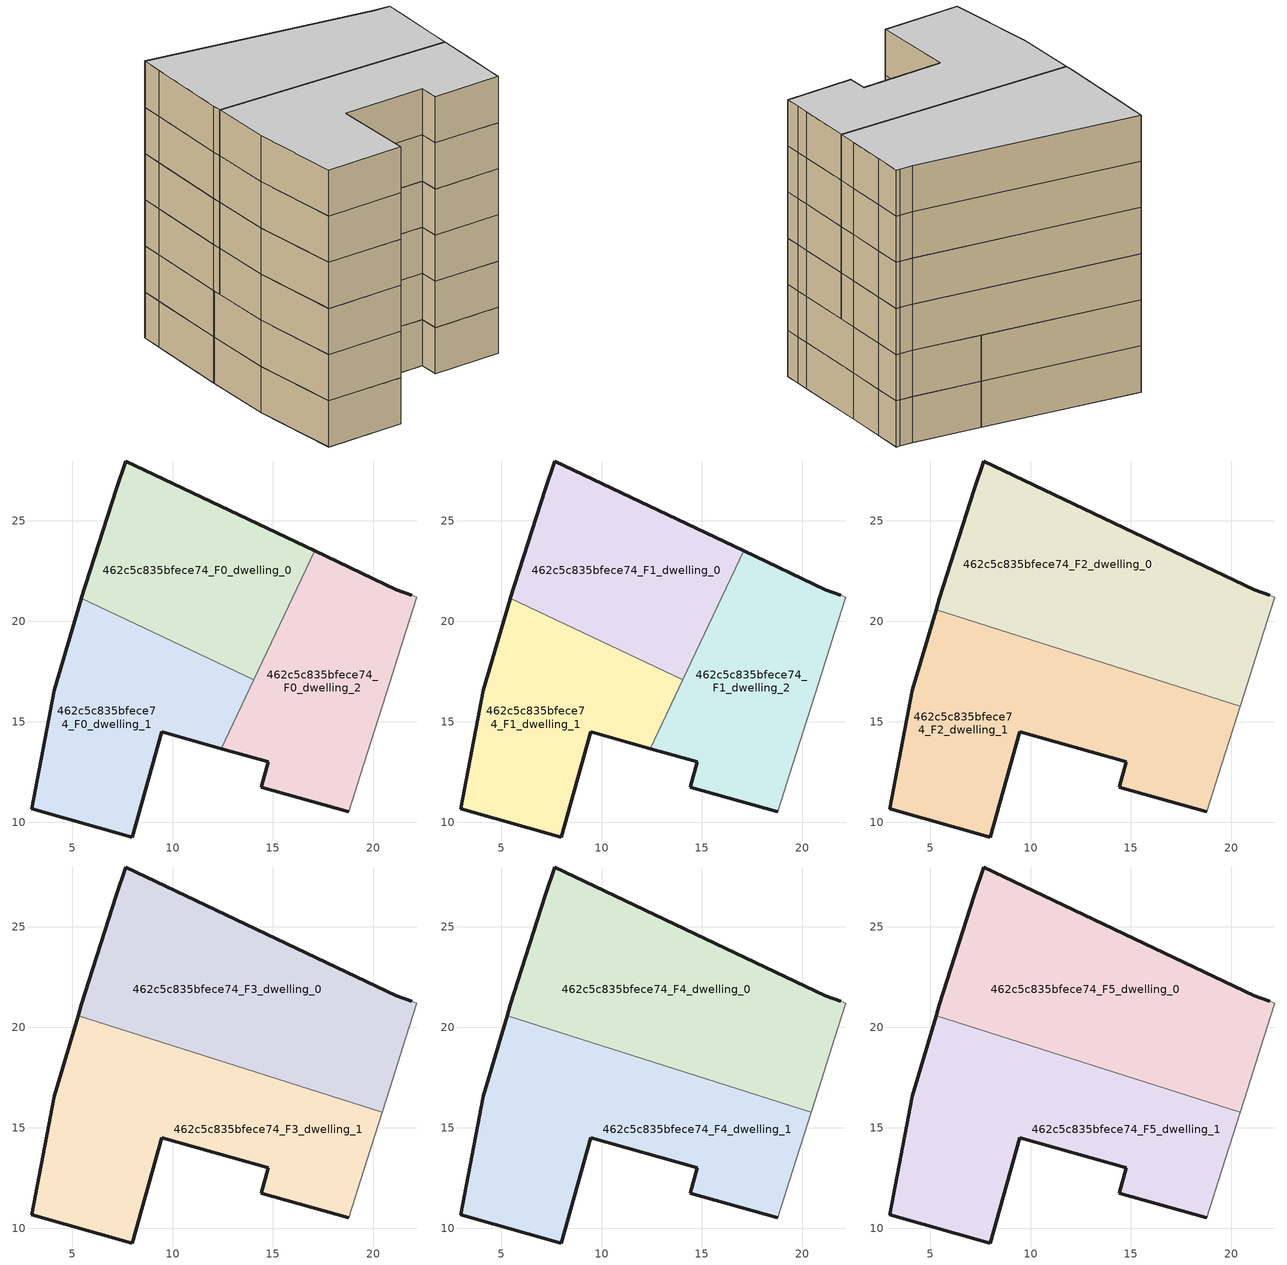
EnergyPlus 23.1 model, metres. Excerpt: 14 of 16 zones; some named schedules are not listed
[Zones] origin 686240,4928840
462c5c835bfece74_F0_dwelling_0
 floor ground (EU_floor_Construction): 14.03,17.09 17.08,23.51 7.66,27.99 7.21,26.58 5.46,21.15 z0
 wall outside (EU_wall_Construction): 5.46,21.15 7.21,26.58 7.66,27.99 17.08,23.51 z0:3
 wall to 462c5c835bfece74_F0_dwelling_1 (EU_wall_Construction): 14.03,17.09 5.46,21.15 z0:3
 wall to 462c5c835bfece74_F0_dwelling_2 (EU_wall_Construction): 17.08,23.51 14.03,17.09 z0:3
462c5c835bfece74_F0_dwelling_1
 floor ground (EU_floor_Construction): 12.41,13.67 14.03,17.09 5.46,21.15 5.46,21.14 4.1,16.57 2.99,10.68 7.99,9.27 9.46,14.51 z0
 wall outside (EU_wall_Construction): 12.41,13.67 9.46,14.51 7.99,9.27 2.99,10.68 4.1,16.57 5.46,21.14 5.46,21.15 z0:3
 wall to 462c5c835bfece74_F0_dwelling_2 (EU_wall_Construction): 14.03,17.09 12.41,13.67 z0:3
462c5c835bfece74_F0_dwelling_2
 floor ground (EU_floor_Construction): 19.1,11.55 19.35,12.35 20.81,16.96 21.62,19.5 22.16,21.21 21.91,21.31 21.14,21.59 17.08,23.51 12.41,13.67 14.76,13.01 14.41,11.75 18.77,10.52 z0
 wall outside (EU_wall_Construction): 17.08,23.51 21.14,21.59 21.91,21.31 / 18.77,10.52 14.41,11.75 14.76,13.01 12.41,13.67 z0:3
 wall adiabatic (EU_wall_Construction): 21.91,21.31 22.16,21.21 21.62,19.5 20.81,16.96 19.35,12.35 19.1,11.55 18.77,10.52 z0:3
462c5c835bfece74_F1_dwelling_0
 floor to 462c5c835bfece74_F0_dwelling_0 (EU_floor_Construction): 14.03,17.09 17.08,23.51 7.66,27.99 7.21,26.58 5.46,21.15 z3
 wall outside (EU_wall_Construction): 5.46,21.15 7.21,26.58 7.66,27.99 17.08,23.51 z3:6
 wall to 462c5c835bfece74_F1_dwelling_1 (EU_wall_Construction): 14.03,17.09 5.46,21.15 z3:6
 wall to 462c5c835bfece74_F1_dwelling_2 (EU_wall_Construction): 17.08,23.51 14.03,17.09 z3:6
462c5c835bfece74_F1_dwelling_1
 floor to 462c5c835bfece74_F0_dwelling_1 (EU_floor_Construction): 12.41,13.67 14.03,17.09 5.46,21.15 5.46,21.14 4.1,16.57 2.99,10.68 7.99,9.27 9.46,14.51 z3
 wall outside (EU_wall_Construction): 12.41,13.67 9.46,14.51 7.99,9.27 2.99,10.68 4.1,16.57 5.46,21.14 5.46,21.15 z3:6
 wall to 462c5c835bfece74_F1_dwelling_2 (EU_wall_Construction): 14.03,17.09 12.41,13.67 z3:6
462c5c835bfece74_F1_dwelling_2
 floor to 462c5c835bfece74_F0_dwelling_2 (EU_floor_Construction): 19.1,11.55 19.35,12.35 20.81,16.96 21.62,19.5 22.16,21.21 21.91,21.31 21.14,21.59 17.08,23.51 12.41,13.67 14.76,13.01 14.41,11.75 18.77,10.52 z3
 wall outside (EU_wall_Construction): 17.08,23.51 21.14,21.59 21.91,21.31 / 18.77,10.52 14.41,11.75 14.76,13.01 12.41,13.67 z3:6
 wall adiabatic (EU_wall_Construction): 21.91,21.31 22.16,21.21 21.62,19.5 20.81,16.96 19.35,12.35 19.1,11.55 18.77,10.52 z3:6
462c5c835bfece74_F2_dwelling_0
 floor to 462c5c835bfece74_F1_dwelling_0 (EU_floor_Construction): 14.33,17.72 17.08,23.51 7.66,27.99 7.21,26.58 5.47,21.15 9.44,19.27 z6
 floor to 462c5c835bfece74_F1_dwelling_1 (EU_floor_Construction): 9.44,19.27 5.47,21.15 5.46,21.14 5.29,20.58 z6
 floor to 462c5c835bfece74_F1_dwelling_2 (EU_floor_Construction): 20.44,15.78 20.81,16.96 21.62,19.5 22.16,21.21 21.91,21.31 21.14,21.59 17.08,23.51 14.33,17.72 z6
 wall outside (EU_wall_Construction): 5.3,20.58 5.46,21.14 7.21,26.58 7.66,27.99 21.14,21.59 21.91,21.31 z6:9
 wall adiabatic (EU_wall_Construction): 21.91,21.31 22.16,21.21 21.62,19.5 20.81,16.96 20.44,15.78 z6:9
 wall to 462c5c835bfece74_F2_dwelling_1 (EU_wall_Construction): 20.44,15.78 5.29,20.58 z6:9
462c5c835bfece74_F2_dwelling_1
 floor to 462c5c835bfece74_F1_dwelling_0 (EU_floor_Construction): 14.03,17.09 14.33,17.72 9.44,19.27 z6
 floor to 462c5c835bfece74_F1_dwelling_1 (EU_floor_Construction): 12.41,13.67 14.03,17.09 9.44,19.27 5.3,20.58 4.1,16.57 2.99,10.68 7.99,9.27 9.46,14.51 z6
 floor to 462c5c835bfece74_F1_dwelling_2 (EU_floor_Construction): 18.77,10.52 19.1,11.55 19.35,12.35 20.44,15.78 14.33,17.72 14.03,17.09 14.76,13.01 14.41,11.75 z6; 14.76,13.01 14.03,17.09 12.41,13.67 z6
 wall outside (EU_wall_Construction): 18.77,10.52 14.41,11.75 14.76,13.01 9.46,14.51 7.99,9.27 2.99,10.68 4.1,16.57 5.3,20.58 z6:9
 wall adiabatic (EU_wall_Construction): 20.44,15.78 19.35,12.35 19.1,11.55 18.77,10.52 z6:9
462c5c835bfece74_F3_dwelling_0
 floor to 462c5c835bfece74_F2_dwelling_0 (EU_floor_Construction): 20.44,15.78 20.81,16.96 21.62,19.5 22.16,21.21 21.91,21.31 21.14,21.59 7.66,27.99 7.21,26.58 5.46,21.14 5.29,20.58 z9
 wall outside (EU_wall_Construction): 5.3,20.58 5.46,21.14 7.21,26.58 7.66,27.99 21.14,21.59 21.91,21.31 z9:12
 wall adiabatic (EU_wall_Construction): 21.91,21.31 22.16,21.21 21.62,19.5 20.81,16.96 20.44,15.78 z9:12
 wall to 462c5c835bfece74_F3_dwelling_1 (EU_wall_Construction): 20.44,15.78 5.29,20.58 z9:12
462c5c835bfece74_F3_dwelling_1
 floor to 462c5c835bfece74_F2_dwelling_1 (EU_floor_Construction): 18.77,10.52 19.1,11.55 19.35,12.35 20.44,15.78 5.29,20.58 4.1,16.57 2.99,10.68 7.99,9.27 9.46,14.51 14.76,13.01 14.41,11.75 z9
 wall outside (EU_wall_Construction): 18.77,10.52 14.41,11.75 14.76,13.01 9.46,14.51 7.99,9.27 2.99,10.68 4.1,16.57 5.3,20.58 z9:12
 wall adiabatic (EU_wall_Construction): 20.44,15.78 19.35,12.35 19.1,11.55 18.77,10.52 z9:12
462c5c835bfece74_F4_dwelling_0
 floor to 462c5c835bfece74_F3_dwelling_0 (EU_floor_Construction): 20.44,15.78 20.81,16.96 21.62,19.5 22.16,21.21 21.91,21.31 21.14,21.59 7.66,27.99 7.21,26.58 5.46,21.14 5.29,20.58 z12
 wall outside (EU_wall_Construction): 5.3,20.58 5.46,21.14 7.21,26.58 7.66,27.99 21.14,21.59 21.91,21.31 z12:15
 wall adiabatic (EU_wall_Construction): 21.91,21.31 22.16,21.21 21.62,19.5 20.81,16.96 20.44,15.78 z12:15
 wall to 462c5c835bfece74_F4_dwelling_1 (EU_wall_Construction): 20.44,15.78 5.29,20.58 z12:15
462c5c835bfece74_F4_dwelling_1
 floor to 462c5c835bfece74_F3_dwelling_1 (EU_floor_Construction): 18.77,10.52 19.1,11.55 19.35,12.35 20.44,15.78 5.29,20.58 4.1,16.57 2.99,10.68 7.99,9.27 9.46,14.51 14.76,13.01 14.41,11.75 z12
 wall outside (EU_wall_Construction): 18.77,10.52 14.41,11.75 14.76,13.01 9.46,14.51 7.99,9.27 2.99,10.68 4.1,16.57 5.3,20.58 z12:15
 wall adiabatic (EU_wall_Construction): 20.44,15.78 19.35,12.35 19.1,11.55 18.77,10.52 z12:15
462c5c835bfece74_F5_dwelling_0
 floor to 462c5c835bfece74_F4_dwelling_0 (EU_floor_Construction): 20.44,15.78 20.81,16.96 21.62,19.5 22.16,21.21 21.91,21.31 21.14,21.59 7.66,27.99 7.21,26.58 5.46,21.14 5.29,20.58 z15
 wall outside (EU_wall_Construction): 5.3,20.58 5.46,21.14 7.21,26.58 7.66,27.99 21.14,21.59 21.91,21.31 z15:18
 wall adiabatic (EU_wall_Construction): 21.91,21.31 22.16,21.21 21.62,19.5 20.81,16.96 20.44,15.78 z15:18
 wall to 462c5c835bfece74_F5_dwelling_1 (EU_wall_Construction): 20.44,15.78 5.29,20.58 z15:18
 ceiling to 462c5c835bfece74_F6_dwelling_0 (EU_floor_Construction): 21.14,21.59 21.91,21.31 22.16,21.21 21.62,19.5 20.81,16.96 20.44,15.78 5.29,20.58 5.46,21.14 7.21,26.58 7.66,27.99 z18
462c5c835bfece74_F5_dwelling_1
 floor to 462c5c835bfece74_F4_dwelling_1 (EU_floor_Construction): 18.77,10.52 19.1,11.55 19.35,12.35 20.44,15.78 5.29,20.58 4.1,16.57 2.99,10.68 7.99,9.27 9.46,14.51 14.76,13.01 14.41,11.75 z15
 wall outside (EU_wall_Construction): 18.77,10.52 14.41,11.75 14.76,13.01 9.46,14.51 7.99,9.27 2.99,10.68 4.1,16.57 5.3,20.58 z15:18
 wall adiabatic (EU_wall_Construction): 20.44,15.78 19.35,12.35 19.1,11.55 18.77,10.52 z15:18
 ceiling to 462c5c835bfece74_F6_dwelling_1 (EU_floor_Construction): 20.44,15.78 19.35,12.35 19.1,11.55 18.77,10.52 14.41,11.75 14.76,13.01 9.46,14.51 7.99,9.27 2.99,10.68 4.1,16.57 5.29,20.58 z18
[Building]
EU S2 Campaign: North Axis=0; Terrain=City; Solar Distribution=FullExterior
[Site:Location]
Bologna: Latitude=44.5; Longitude=11.25; Time Zone=1; Elevation=37
[SizingPeriod:WeatherFileDays]
AnnualSizingPeriod: Begin Month=1; Begin Day of Month=1; End Month=12; End Day of Month=31; Day of Week for Start Day=Monday; Use Weather File Daylight Saving Period=No; Use Weather File Rain and Snow Indicators=No
[MATERIAL]
EU_InternalMass_Material: Roughness=MediumRough; Thickness=0.1; Conductivity=1; Density=1800; Specific Heat=900; Thermal Absorptance=0.9; Solar Absorptance=0.7; Visible Absorptance=0.7
[MATERIAL:NOMASS] Roughness=MediumRough; Thermal Absorptance=0.9; Solar Absorptance=0.7; Visible Absorptance=0.7
Name | Thermal Resistance
EU_wall_NoMass | 0.905828
EU_floor_NoMass | 0.67114
[CONSTRUCTION]
EU_wall_Construction: EU_wall_NoMass
EU_floor_Construction: EU_floor_NoMass
EU_InternalMass_Construction: EU_InternalMass_Material
[ZONE] Type=1; Multiplier=1; Ceiling Height=autocalculate; Floor Area=autocalculate; Part of Total Floor Area=Yes
Name | Volume
462c5c835bfece74_F0_dwelling_0; 462c5c835bfece74_F0_dwelling_1 | 212.485
462c5c835bfece74_F1_dwelling_0; 462c5c835bfece74_F1_dwelling_1 | 212.486
462c5c835bfece74_F2_dwelling_0 | 318.732
462c5c835bfece74_F3_dwelling_0; 462c5c835bfece74_F4_dwelling_0; 462c5c835bfece74_F5_dwelling_0 | 318.74
462c5c835bfece74_F2_dwelling_1 | 318.731
462c5c835bfece74_F3_dwelling_1; 462c5c835bfece74_F4_dwelling_1; 462c5c835bfece74_F5_dwelling_1 | 318.735
462c5c835bfece74_F0_dwelling_2 | 212.496
462c5c835bfece74_F1_dwelling_2 | 212.497
[INTERNALMASS] Construction=EU_InternalMass_Construction
Name | Zone or ZoneList | Surface Area
462c5c835bfece74_F0_dwelling_0_EU_InternalMass | 462c5c835bfece74_F0_dwelling_0 | 70.8316
462c5c835bfece74_F0_dwelling_1_EU_InternalMass | 462c5c835bfece74_F0_dwelling_1 | 70.829
462c5c835bfece74_F0_dwelling_2_EU_InternalMass | 462c5c835bfece74_F0_dwelling_2 | 70.8322
462c5c835bfece74_F1_dwelling_0_EU_InternalMass | 462c5c835bfece74_F1_dwelling_0 | 70.8316
462c5c835bfece74_F1_dwelling_1_EU_InternalMass | 462c5c835bfece74_F1_dwelling_1 | 70.829
462c5c835bfece74_F1_dwelling_2_EU_InternalMass | 462c5c835bfece74_F1_dwelling_2 | 70.8322
462c5c835bfece74_F2_dwelling_0_EU_InternalMass | 462c5c835bfece74_F2_dwelling_0 | 106.247
462c5c835bfece74_F2_dwelling_1_EU_InternalMass | 462c5c835bfece74_F2_dwelling_1 | 106.245
462c5c835bfece74_F3_dwelling_0_EU_InternalMass | 462c5c835bfece74_F3_dwelling_0 | 106.247
462c5c835bfece74_F3_dwelling_1_EU_InternalMass | 462c5c835bfece74_F3_dwelling_1 | 106.245
462c5c835bfece74_F4_dwelling_0_EU_InternalMass | 462c5c835bfece74_F4_dwelling_0 | 106.247
462c5c835bfece74_F4_dwelling_1_EU_InternalMass | 462c5c835bfece74_F4_dwelling_1 | 106.245
462c5c835bfece74_F5_dwelling_0_EU_InternalMass | 462c5c835bfece74_F5_dwelling_0 | 106.247
462c5c835bfece74_F5_dwelling_1_EU_InternalMass | 462c5c835bfece74_F5_dwelling_1 | 106.245
[OTHEREQUIPMENT] Fuel Type=Electricity; Design Level Calculation Method=Watts/Area; Power per Zone Floor Area=1; Fraction Latent=0; Fraction Radiant=0; Fraction Lost=0; Carbon Dioxide Generation Rate=0; EndUse Subcategory=EU_Step8_InternalGains
Name | Zone or ZoneList or Space or SpaceList | Schedule
EU_Step8_InternalGain_462c5c835bfece74_F0_dwelling_0_f000 | 462c5c835bfece74_F0_dwelling_0 | EU_Step8_GainSchedule_462c5c835bfece74_F0_dwelling_0_f000
EU_Step8_InternalGain_462c5c835bfece74_F0_dwelling_1_f000 | 462c5c835bfece74_F0_dwelling_1 | EU_Step8_GainSchedule_462c5c835bfece74_F0_dwelling_1_f000
EU_Step8_InternalGain_462c5c835bfece74_F0_dwelling_2_f000 | 462c5c835bfece74_F0_dwelling_2 | EU_Step8_GainSchedule_462c5c835bfece74_F0_dwelling_2_f000
EU_Step8_InternalGain_462c5c835bfece74_F1_dwelling_0_f000 | 462c5c835bfece74_F1_dwelling_0 | EU_Step8_GainSchedule_462c5c835bfece74_F1_dwelling_0_f000
EU_Step8_InternalGain_462c5c835bfece74_F1_dwelling_1_f000 | 462c5c835bfece74_F1_dwelling_1 | EU_Step8_GainSchedule_462c5c835bfece74_F1_dwelling_1_f000
EU_Step8_InternalGain_462c5c835bfece74_F1_dwelling_2_f000 | 462c5c835bfece74_F1_dwelling_2 | EU_Step8_GainSchedule_462c5c835bfece74_F1_dwelling_2_f000
EU_Step8_InternalGain_462c5c835bfece74_F2_dwelling_0_f000 | 462c5c835bfece74_F2_dwelling_0 | EU_Step8_GainSchedule_462c5c835bfece74_F2_dwelling_0_f000
EU_Step8_InternalGain_462c5c835bfece74_F2_dwelling_1_f000 | 462c5c835bfece74_F2_dwelling_1 | EU_Step8_GainSchedule_462c5c835bfece74_F2_dwelling_1_f000
EU_Step8_InternalGain_462c5c835bfece74_F3_dwelling_0_f000 | 462c5c835bfece74_F3_dwelling_0 | EU_Step8_GainSchedule_462c5c835bfece74_F3_dwelling_0_f000
EU_Step8_InternalGain_462c5c835bfece74_F3_dwelling_1_f000 | 462c5c835bfece74_F3_dwelling_1 | EU_Step8_GainSchedule_462c5c835bfece74_F3_dwelling_1_f000
EU_Step8_InternalGain_462c5c835bfece74_F4_dwelling_0_f000 | 462c5c835bfece74_F4_dwelling_0 | EU_Step8_GainSchedule_462c5c835bfece74_F4_dwelling_0_f000
EU_Step8_InternalGain_462c5c835bfece74_F4_dwelling_1_f000 | 462c5c835bfece74_F4_dwelling_1 | EU_Step8_GainSchedule_462c5c835bfece74_F4_dwelling_1_f000
EU_Step8_InternalGain_462c5c835bfece74_F5_dwelling_0_f000 | 462c5c835bfece74_F5_dwelling_0 | EU_Step8_GainSchedule_462c5c835bfece74_F5_dwelling_0_f000
EU_Step8_InternalGain_462c5c835bfece74_F5_dwelling_1_f000 | 462c5c835bfece74_F5_dwelling_1 | EU_Step8_GainSchedule_462c5c835bfece74_F5_dwelling_1_f000
[ZONEVENTILATION:DESIGNFLOWRATE] Schedule=EU_AlwaysOn; Design Flow Rate Calculation Method=AirChanges/Hour; Air Changes per Hour=0.73129; Ventilation Type=Natural; Fan Pressure Rise=0; Fan Total Efficiency=1; Constant Term Coefficient=1; Temperature Term Coefficient=0; Velocity Term Coefficient=0; Velocity Squared Term Coefficient=0; Minimum Indoor Temperature=-100; Maximum Indoor Temperature=100; Delta Temperature=-100; Minimum Outdoor Temperature=-100; Maximum Outdoor Temperature=100; Maximum Wind Speed=40
Name | Zone or ZoneList or Space or SpaceList
EU_ConstantAir_462c5c835bfece74_F0_dwelling_0 | 462c5c835bfece74_F0_dwelling_0
EU_ConstantAir_462c5c835bfece74_F0_dwelling_1 | 462c5c835bfece74_F0_dwelling_1
EU_ConstantAir_462c5c835bfece74_F0_dwelling_2 | 462c5c835bfece74_F0_dwelling_2
EU_ConstantAir_462c5c835bfece74_F1_dwelling_0 | 462c5c835bfece74_F1_dwelling_0
EU_ConstantAir_462c5c835bfece74_F1_dwelling_1 | 462c5c835bfece74_F1_dwelling_1
EU_ConstantAir_462c5c835bfece74_F1_dwelling_2 | 462c5c835bfece74_F1_dwelling_2
EU_ConstantAir_462c5c835bfece74_F2_dwelling_0 | 462c5c835bfece74_F2_dwelling_0
EU_ConstantAir_462c5c835bfece74_F2_dwelling_1 | 462c5c835bfece74_F2_dwelling_1
EU_ConstantAir_462c5c835bfece74_F3_dwelling_0 | 462c5c835bfece74_F3_dwelling_0
EU_ConstantAir_462c5c835bfece74_F3_dwelling_1 | 462c5c835bfece74_F3_dwelling_1
EU_ConstantAir_462c5c835bfece74_F4_dwelling_0 | 462c5c835bfece74_F4_dwelling_0
EU_ConstantAir_462c5c835bfece74_F4_dwelling_1 | 462c5c835bfece74_F4_dwelling_1
EU_ConstantAir_462c5c835bfece74_F5_dwelling_0 | 462c5c835bfece74_F5_dwelling_0
EU_ConstantAir_462c5c835bfece74_F5_dwelling_1 | 462c5c835bfece74_F5_dwelling_1
[HVACTEMPLATE:THERMOSTAT] Constant Heating Setpoint=20; Constant Cooling Setpoint=50
EU_HeatOnly_462c5c835bfece74_F0_dwelling_0; EU_HeatOnly_462c5c835bfece74_F0_dwelling_1; EU_HeatOnly_462c5c835bfece74_F0_dwelling_2; EU_HeatOnly_462c5c835bfece74_F1_dwelling_0; EU_HeatOnly_462c5c835bfece74_F1_dwelling_1; EU_HeatOnly_462c5c835bfece74_F1_dwelling_2; EU_HeatOnly_462c5c835bfece74_F2_dwelling_0; EU_HeatOnly_462c5c835bfece74_F2_dwelling_1; EU_HeatOnly_462c5c835bfece74_F3_dwelling_0; EU_HeatOnly_462c5c835bfece74_F3_dwelling_1; EU_HeatOnly_462c5c835bfece74_F4_dwelling_0; EU_HeatOnly_462c5c835bfece74_F4_dwelling_1; EU_HeatOnly_462c5c835bfece74_F5_dwelling_0; EU_HeatOnly_462c5c835bfece74_F5_dwelling_1; EU_HeatOnly_462c5c835bfece74_F6_dwelling_0; EU_HeatOnly_462c5c835bfece74_F6_dwelling_1
[HVACTEMPLATE:ZONE:IDEALLOADSAIRSYSTEM] System Availability Schedule=EU_AlwaysOn; Maximum Heating Supply Air Temperature=50; Minimum Cooling Supply Air Temperature=13; Maximum Heating Supply Air Humidity Ratio=0.0156; Minimum Cooling Supply Air Humidity Ratio=0.0077; Heating Limit=NoLimit; Cooling Limit=NoLimit; Heating Availability Schedule=EU_AlwaysOn; Cooling Availability Schedule=EU_CoolingOff; Dehumidification Control Type=ConstantSensibleHeatRatio; Cooling Sensible Heat Ratio=0.7; Dehumidification Setpoint=60; Humidification Control Type=None; Humidification Setpoint=30; Outdoor Air Method=None; Outdoor Air Flow Rate per Person=0.00944; Outdoor Air Flow Rate per Zone Floor Area=0; Outdoor Air Flow Rate per Zone=0; Demand Controlled Ventilation Type=None; Outdoor Air Economizer Type=NoEconomizer; Heat Recovery Type=None; Sensible Heat Recovery Effectiveness=0.7; Latent Heat Recovery Effectiveness=0.65
Name | Template Thermostat
462c5c835bfece74_F0_dwelling_0 | EU_HeatOnly_462c5c835bfece74_F0_dwelling_0
462c5c835bfece74_F0_dwelling_1 | EU_HeatOnly_462c5c835bfece74_F0_dwelling_1
462c5c835bfece74_F0_dwelling_2 | EU_HeatOnly_462c5c835bfece74_F0_dwelling_2
462c5c835bfece74_F1_dwelling_0 | EU_HeatOnly_462c5c835bfece74_F1_dwelling_0
462c5c835bfece74_F1_dwelling_1 | EU_HeatOnly_462c5c835bfece74_F1_dwelling_1
462c5c835bfece74_F1_dwelling_2 | EU_HeatOnly_462c5c835bfece74_F1_dwelling_2
462c5c835bfece74_F2_dwelling_0 | EU_HeatOnly_462c5c835bfece74_F2_dwelling_0
462c5c835bfece74_F2_dwelling_1 | EU_HeatOnly_462c5c835bfece74_F2_dwelling_1
462c5c835bfece74_F3_dwelling_0 | EU_HeatOnly_462c5c835bfece74_F3_dwelling_0
462c5c835bfece74_F3_dwelling_1 | EU_HeatOnly_462c5c835bfece74_F3_dwelling_1
462c5c835bfece74_F4_dwelling_0 | EU_HeatOnly_462c5c835bfece74_F4_dwelling_0
462c5c835bfece74_F4_dwelling_1 | EU_HeatOnly_462c5c835bfece74_F4_dwelling_1
462c5c835bfece74_F5_dwelling_0 | EU_HeatOnly_462c5c835bfece74_F5_dwelling_0
462c5c835bfece74_F5_dwelling_1 | EU_HeatOnly_462c5c835bfece74_F5_dwelling_1
